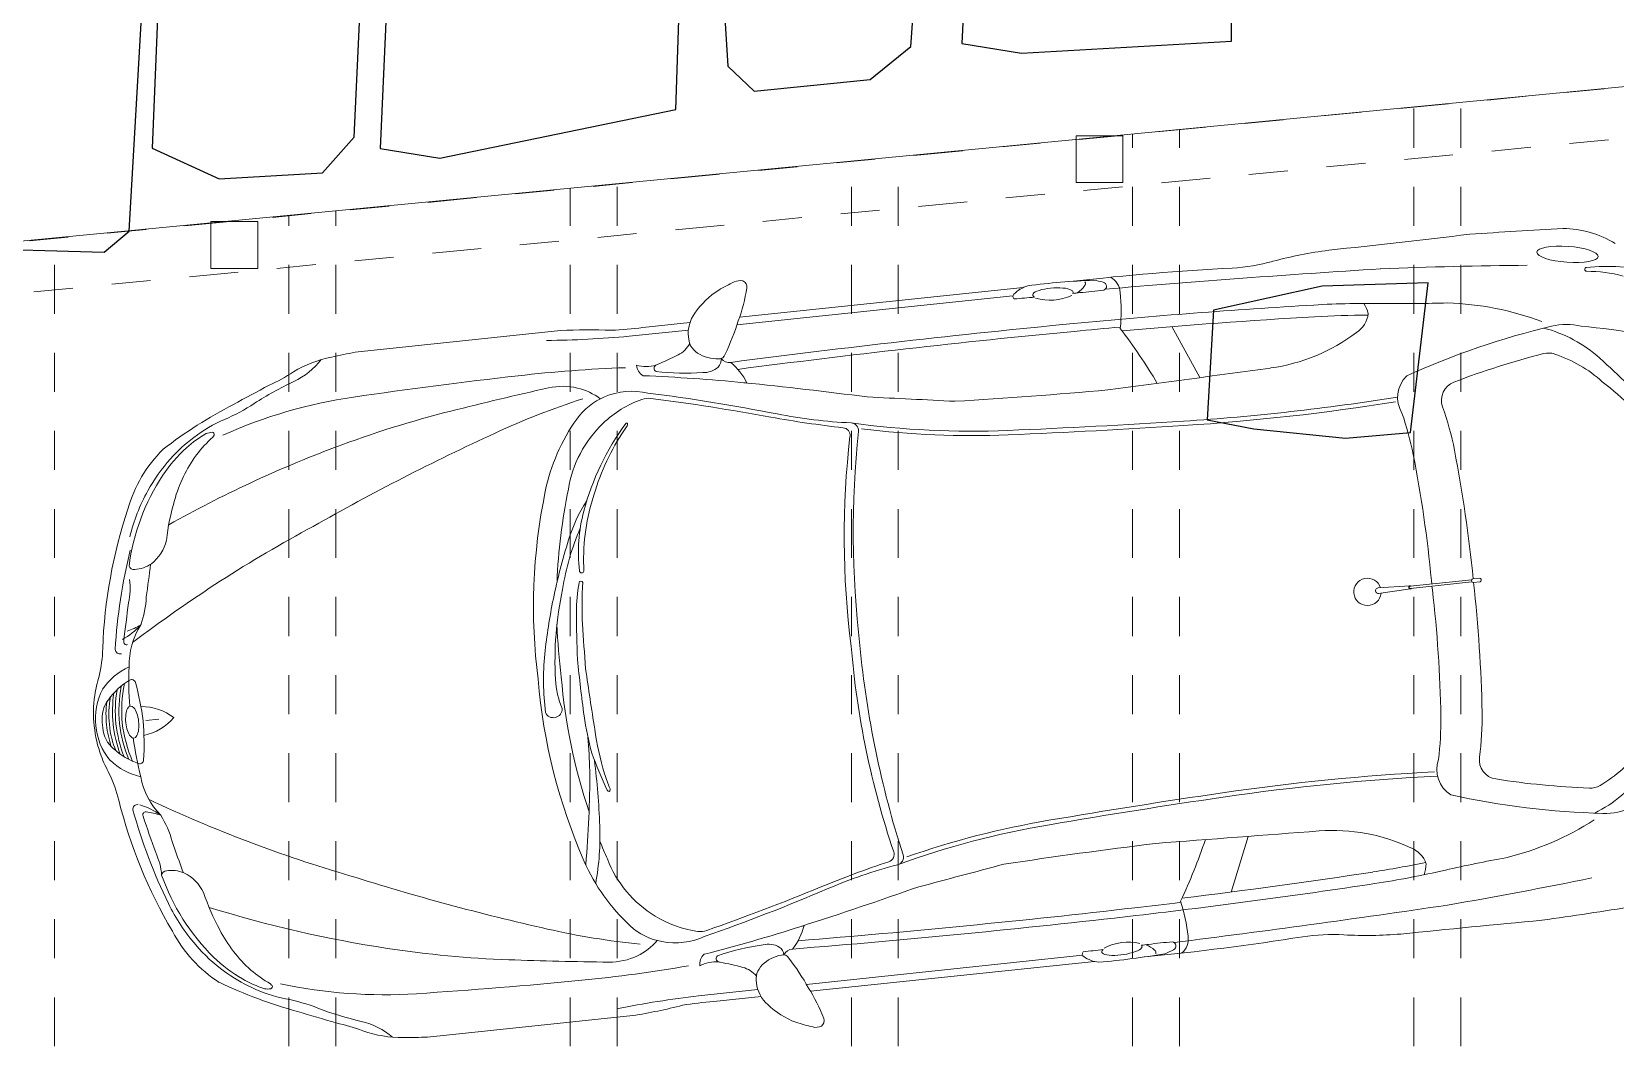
# Model space of a CAD drawing. Header units: metres. Extents: x -183 to 791, y -436 to 125.
# Drawn here: x 528.961 to 533.016, y -266.759 to -264.134 of the extents above; entities that cross this region are included whole.
import ezdxf

# ---------------------------------------------------------------- set-up
doc = ezdxf.new("R2010")
doc.units = ezdxf.units.M
doc.header["$MEASUREMENT"] = 0
doc.linetypes.add('DIVIDE', pattern=[1.25, 0.5, -0.25, 0, -0.25, 0, -0.25])
for name, color, linetype in [('01_SILNE', 1, 'Continuous'), ('SCHODY', 3, 'Continuous'), ('SRAFY-TERÉN', 252, 'Continuous')]:
    doc.layers.add(name, color=color, linetype=linetype)
doc.layers.add('FLOATING-WINDOWS', color=2, linetype='Continuous', plot=False)

msp = doc.modelspace()

# ---------------------------------------------------------------- linework, layer by layer
at = {"linetype": 'Continuous', "lineweight": 0}
for p, q in [((530.7736, -264.8647), (531.5002, -264.7882)), ((530.7671, -264.8842), (531.4737, -264.8097)), ((530.5257, -264.8908), (530.6468, -264.8781)), ((530.3155, -264.8988), (529.7899, -264.9542)), ((530.4909, -264.9133), (530.6426, -264.8973)), ((531.8802, -264.8887), (531.9518, -265.0192)), ((532.4904, -265.5521), (532.4081, -265.5576)), ((532.4912, -265.5599), (532.4096, -265.5717)), ((532.4905, -265.5533), (532.6481, -265.5367)), ((532.4911, -265.5587), (532.6487, -265.5421)), ((532.5459, -265.5475), (532.5449, -265.5381)), ((532.5464, -265.5529), (532.5474, -265.5622)), ((532.648, -265.5379), (532.6483, -265.5409)), ((532.6507, -265.5346), (532.6687, -265.5327)), ((532.6516, -265.5436), (532.6696, -265.5417)), ((532.672, -265.5354), (532.6723, -265.5384)), ((529.2537, -265.8971), (529.2866, -265.8936)), ((529.2537, -265.8971), (529.2866, -265.8936)), ((529.1429, -265.9087), (529.1422, -265.9021)), ((529.143, -265.9089), (529.1437, -265.9155)), ((532.0327, -266.3359), (532.0755, -266.1934)), ((530.945, -266.5724), (531.6516, -266.4979)), ((530.9554, -266.59), (531.682, -266.5135)), ((530.6687, -266.6015), (530.8205, -266.5855)), ((530.7075, -266.6162), (530.8286, -266.6034)), ((530.5002, -266.6521), (529.9746, -266.7075))]:
    msp.add_line(p, q, dxfattribs=at)
for points in [[(530.7366, -264.9592, 0.039949), (530.7703, -264.8741, 0.052989), (530.792, -264.7894, 0.350279), (530.7824, -264.7717, 0.183295), (530.7603, -264.7743, 0.030549), (530.7203, -264.795, 0.100372), (530.6593, -264.8542, 0.186559), (530.6426, -264.9151, 0.061655), (530.6485, -264.9378, 0.093338), (530.6663, -264.9564, 0.151352), (530.7203, -264.9709, 0.371701)], [(530.7262, -264.9703, -0.097978), (530.7203, -264.9709, -0.151352), (530.6663, -264.9564, -0.093338), (530.6485, -264.9378, -0.016843), (530.6463, -264.9317, -0.162525), (530.6165, -264.9608, -0.016755), (530.563, -264.9858, -0.012015), (530.5592, -264.9871, 0.590257), (530.5599, -265.0032, 0.052924), (530.6794, -265.0061, 0.200931), (530.7189, -264.9922, 0.221023)], [(530.7513, -264.9801, -0.254885), (530.7262, -264.9703, -0.221023), (530.7189, -264.9922, -0.200931), (530.6794, -265.0061, -0.052924), (530.5599, -265.0032, -0.590257), (530.5592, -264.9871, -0.150581), (530.5099, -264.9872, 0.246355), (530.5268, -265.0143, -0.014153), (530.785, -265.0322, -0.000173), (530.7927, -265.033, 0.099588)], [(530.4867, -265.1367, 0.438845), (530.4823, -265.1363, 0.093997), (530.375, -265.3608, 0.092522), (530.3637, -265.5139, 0.829643), (530.3754, -265.5148, -0.092631), (530.3981, -265.3288, -0.076725), (530.4724, -265.1627, -0.019508), (530.4858, -265.1423, 0.253219)], [(530.3566, -265.62, 0.015849), (530.3589, -265.7407, 0.01031), (530.3756, -265.885, 0.027632), (530.3953, -265.9806, 0.021787), (530.4351, -266.0755, 0.329546), (530.4401, -266.0784, 0.372188), (530.4421, -266.0714, -0.015329), (530.428, -266.0331, -0.036634), (530.4029, -265.9188, -0.004382), (530.3795, -265.7645, -0.004517), (530.3716, -265.6494, -0.022168), (530.3713, -265.5585, 0.014653), (530.3725, -265.5437, 0.854536), (530.3628, -265.5443, 0.056735)], [(530.9095, -266.4818, 0.254885), (530.8871, -266.4967, 0.221023), (530.8753, -266.4767, 0.200931), (530.8339, -266.4714, 0.052924), (530.7175, -266.4992, 0.590257), (530.7202, -266.515, 0.150581), (530.6719, -266.5252, -0.246355), (530.6829, -266.4952, 0.014153), (530.9316, -266.4239, 0.000173), (530.939, -266.4215, -0.099588)], [(530.8871, -266.4967, 0.097978), (530.8811, -266.4973, 0.151352), (530.8314, -266.5227, 0.093338), (530.8178, -266.5446, 0.016843), (530.817, -266.551, 0.162525), (530.7817, -266.5288, 0.016755), (530.7242, -266.5155, 0.012015), (530.7202, -266.515, -0.590257), (530.7175, -266.4992, -0.052924), (530.8339, -266.4714, -0.200931), (530.8753, -266.4767, -0.221023)], [(530.8995, -266.5053, -0.039949), (530.9502, -266.5816, -0.052989), (530.9891, -266.6598, -0.350279), (530.9834, -266.6792, -0.183295), (530.9612, -266.6813, -0.030549), (530.9178, -266.6693, -0.100372), (530.8458, -266.6242, -0.186559), (530.8168, -266.568, -0.061655), (530.8178, -266.5446, -0.093338), (530.8314, -266.5227, -0.151352), (530.8811, -266.4973, -0.371701)]]:
    msp.add_lwpolyline(points, format="xyb", close=True, dxfattribs=at)
for points in [[(531.6266, -264.8035, 0.000401), (531.645, -264.8016, 0.023233), (531.7059, -264.7951, 0.778663), (531.705, -264.7752, 0.051703), (531.6805, -264.7698, 0.02256), (531.5114, -264.7838, 0.130438), (531.4763, -264.8057, 0.520399), (531.4772, -264.8178, 0.00113), (531.5289, -264.8131)], [(531.6392, -264.8022, 0.077222), (531.657, -264.7841, 0.356953), (531.6579, -264.7743)], [(531.0591, -265.135, 0.044903), (531.4608, -265.1544, 0.005745), (531.9104, -265.1306, 0.023813), (532.4585, -265.0689)], [(531.0862, -265.1499, 0.041691), (531.4613, -265.1656, 0.005745), (531.9112, -265.1418, 0.023487), (532.4529, -265.0812, 0.023487)], [(530.3825, -265.3348, 0.073814), (530.3361, -265.4346, 0.026592), (530.297, -265.5856, 0.026394), (530.2751, -265.7269, 0.056115), (530.2768, -265.8764, 0.831463), (530.3195, -265.8663, -0.097566), (530.3025, -265.7918, -0.066779), (530.3205, -265.5612, -0.062403), (530.366, -265.4042)], [(531.1783, -266.2662, -0.044903), (531.5671, -266.1635, -0.005745), (532.0119, -266.093, -0.023813), (532.5608, -266.0391)], [(531.2017, -266.246, -0.041691), (531.5653, -266.1524, -0.005745), (532.0102, -266.0819, -0.023487), (532.5526, -266.0283, -0.023487)], [(531.8025, -266.4721, -0.000401), (531.8208, -266.4702, -0.023233), (531.8817, -266.4638, -0.778663), (531.885, -266.4835, -0.051703), (531.8622, -266.4938, -0.02256), (531.6939, -266.5154, -0.130438), (531.6549, -266.5013, -0.520399), (531.6533, -266.4892, -0.00113), (531.7049, -266.4831)], [(531.815, -266.4708, -0.077222), (531.8363, -266.4848, -0.356953), (531.8391, -266.4941)]]:
    msp.add_lwpolyline(points, format="xyb", dxfattribs=at)
for centre, radius, start, end in [((533.6842, -279.7934), 15.177, 93.03081, 93.93337), ((532.8796, -264.9003), 0.2627, 58.7534, 89.5389), ((527.6772, -222.4708), 42.4727, 276.2245, 276.71433), ((532.4138, -265.732), 1.0472, 97.2139, 105.2038), ((532.3554, -271.0625), 6.3319, 92.89851, 96.5923), ((534.5394, -298.2699), 33.5966, 93.62677, 94.83075), ((532.0022, -264.2174), 0.5224, 273.6279, 285.2038), ((532.9469, -279.0374), 14.3068, 90.62734, 92.1337), ((532.9425, -264.742), 0.005, 96.1633, 270.719), ((532.9941, -265.2198), 0.4855, 75.848, 96.1633), ((532.9467, -265.0737), 0.3267, 74.1687, 90.719), ((531.7017, -264.8039), 0.0468, 3.6091, 62.7597), ((531.2483, -264.8476), 0.5023, 354.7989, 5.3359), ((531.568, -264.688), 0.133, 254.1251, 294.8911), ((533.2435, -281.8078), 17.0039, 93.37059, 95.4494), ((532.3902, -267.3203), 2.4913, 89.1342, 93.3706), ((532.2948, -264.8768), 0.0908, 13.6011, 31.7758), ((532.48, -261.3832), 3.4464, 269.1342, 271.7665), ((532.5635, -265.5797), 0.752, 69.4316, 88.2677), ((534.0002, -289.7405), 24.9726, 95.4494, 97.4755), ((533.2435, -281.8078), 16.9739, 93.37059, 95.03696), ((532.3902, -267.3203), 2.4613, 90.1793, 93.3706), ((532.3173, -264.8482), 0.0662, 302.9529, 353.68), ((530.2468, -262.218), 2.7063, 270.6881, 275.1737), ((530.3892, -266.2365), 1.3397, 87.587, 93.1545), ((530.405, -263.993), 0.906, 272.5688, 277.6575), ((534.0002, -289.7405), 24.9526, 95.4494, 97.43996), ((533.2435, -281.8078), 16.9839, 95.04887, 95.4494), ((530.5223, -265.821), 1.5377, 30.7918, 37.1123), ((532.0696, -264.5286), 0.4702, 277.7669, 307.093), ((533.3363, -266.8998), 2.0698, 103.5114, 114.3859), ((532.747, -265.2237), 0.3422, 47.9389, 75.5613), ((532.8905, -265.0445), 0.1617, 76.29, 103.5114), ((532.7103, -267.1322), 2.2554, 76.5999, 84.4408), ((530.089, -266.5884), 1.6613, 100.3734, 102.513), ((533.343, -266.9635), 2.0698, 104.2859, 110.9541), ((532.8446, -265.0061), 0.05, 71.7936, 104.2859), ((532.7533, -265.2838), 0.3422, 47.9389, 71.7936), ((529.7833, -265.2493), 0.2879, 100.8495, 121.7763), ((529.5499, -264.8538), 0.1938, 295.2848, 322.0681), ((530.6121, -268.5633), 3.572, 92.0976, 96.5138), ((512.6693, -122.2915), 144.0243, 277.599721, 277.766883), ((531.396, -266.7209), 2.3589, 43.1625, 47.9389), ((626.4151, -444.5505), 203.9698, 118.346695, 118.375816), ((530.0066, -265.8207), 0.8756, 115.2848, 122.8798), ((529.3644, -264.589), 0.4941, 294.4805, 302.7443), ((531.7683, -278.6894), 13.7639, 96.51379, 98.28358), ((530.3208, -265.2078), 0.1664, 76.7637, 102.5884), ((529.6576, -276.1722), 11.1969, 82.59606, 84.22116), ((532.5362, -265.0701), 0.0777, 134.5333, 211.0151), ((532.6207, -265.0773), 0.05, 110.9541, 199.3275), ((532.5644, -265.5753), 0.6874, 35.7785, 52.5282), ((529.9676, -266.321), 1.2651, 98.2836, 114.1117), ((532.3447, -274.2709), 9.4527, 102.58842, 104.14443), ((530.9909, -266.9864), 2.0106, 107.9239, 114.7836), ((530.4912, -265.2203), 0.1645, 112.6793, 144.6645), ((530.324, -265.1942), 0.1524, 52.3754, 76.7637), ((530.6169, -265.3375), 0.2787, 109.6072, 133.7001), ((530.4986, -265.238), 0.1838, 77.3413, 112.6793), ((530.5402, -265.122), 0.05, 82.7712, 109.6072), ((529.9349, -269.8587), 4.8378, 78.8586, 82.8283), ((529.8669, -270.4303), 5.4008, 79.4741, 82.7712), ((529.4763, -299.9808), 34.9499, 86.96766, 87.3364), ((530.4427, -250.5336), 14.5729, 273.47165, 275.01577), ((530.0328, -266.158), 1.2054, 117.4066, 127.5748), ((529.2451, -264.6426), 0.5272, 293.4767, 302.8798), ((530.7067, -267.7712), 2.7498, 104.1444, 110.6502), ((530.7604, -265.4111), 0.4945, 144.6645, 168.2803), ((531.3694, -262.2274), 2.9387, 259.8884, 263.5407), ((531.1187, -263.8482), 1.2882, 258.8586, 267.347), ((531.6698, -265.3848), 0.8457, 11.5356, 18.9577), ((531.7755, -265.3737), 0.8457, 11.5356, 19.3275), ((529.5624, -265.4273), 0.3068, 120.2171, 131.8719), ((529.6066, -265.4751), 0.3804, 113.4767, 127.2291), ((529.4253, -265.208), 0.0489, 92.2423, 110.7529), ((529.4234, -265.1643), 0.00515, 338.5096, 89.7767), ((532.75, -270.8096), 6.2191, 114.73239, 119.56029), ((530.632, -265.3533), 0.3006, 133.7001, 170.6513), ((531.0366, -265.1672), 0.02, 353.3827, 83.5407), ((531.0581, -265.1549), 0.02, 354.1824, 87.347), ((533.5984, -265.4138), 2.5335, 174.1824, 186.5892), ((529.5401, -265.448), 0.3449, 134.6511, 164.4923), ((529.6006, -265.47), 0.3641, 131.8719, 146.454), ((530.8362, -268.1149), 3.1171, 110.6502, 119.2676), ((529.6389, -265.5175), 0.4337, 127.2291, 137.9746), ((529.7243, -265.4913), 0.438, 133.096, 141.1496), ((529.4139, -265.1613), 0.0151, 317.7362, 341.3432), ((533.2652, -265.4258), 2.2236, 173.3827, 187.2614), ((528.9207, -265.9104), 3.7504, 5.7534, 10.8482), ((529.6384, -265.5171), 0.433, 137.9746, 151.2491), ((529.6907, -265.4367), 0.3782, 144.4016, 164.1618), ((529.2404, -265.8498), 3.3192, 5.3883, 11.0137), ((529.7515, -265.5701), 0.5451, 146.454, 172.7867), ((529.6904, -265.5456), 0.4924, 151.2491, 166.0467), ((531.6957, -265.6051), 1.4496, 168.2803, 187.3779), ((531.7549, -265.5989), 1.4496, 168.2803, 177.7795), ((530.4211, -265.7595), 1.2788, 161.5969, 177.887), ((529.9615, -265.5146), 0.66, 164.0755, 173.1309), ((531.3625, -268.518), 3.5422, 118.325, 127.2246), ((529.2044, -265.4125), 0.1045, 307.2876, 347.2028), ((530.5778, -265.8001), 1.4054, 166.0467, 176.5145), ((529.2233, -265.4969), 0.0135, 200.4903, 277.809), ((529.2199, -265.4258), 0.0846, 273.5878, 304.428), ((519.2709, -264.2097), 10.0776, 352.18199, 352.6627), ((529.0505, -265.5587), 0.1631, 346.9107, 8.0197), ((532.3812, -265.5676), 0.035, 17.3243, 354.7061), ((532.4089, -265.5646), 0.0071, 91.5915, 280.439), ((532.4908, -265.556), 0.00392, 49.497, 322.5335), ((532.4908, -265.556), 0.0027, 96.0152, 276.0152), ((529.2506, -265.9461), 3.3192, 1.0168, 6.6422), ((532.651, -265.5376), 0.003, 96.0152, 186.0152), ((532.6513, -265.5406), 0.003, 186.0152, 276.0152), ((528.9252, -265.9535), 3.7504, 1.1823, 6.277), ((532.669, -265.5357), 0.003, 6.0152, 96.0152), ((532.6693, -265.5387), 0.003, 276.0152, 6.0152), ((533.567, -266.1906), 4.398, 172.2255, 173.5145), ((529.0172, -265.5705), 0.2378, 339.8505, 357.5722), ((529.1115, -265.5361), 0.1737, 298.1795, 317.9795), ((529.1447, -265.4881), 0.1902, 288.6557, 300.2427), ((529.4036, -265.7549), 0.1927, 147.8407, 181.2871), ((531.7549, -265.5989), 1.4496, 182.0389, 187.3779), ((528.8137, -265.705), 0.3296, 346.2259, 358.7099), ((529.1879, -265.7134), 0.013, 185.9023, 284.3599), ((529.2045, -265.6955), 0.00753, 167.0577, 288.9565), ((533.2753, -265.522), 2.2236, 184.769, 198.6478), ((533.6038, -265.4643), 2.5335, 185.4412, 197.8481), ((529.281, -265.9111), 0.1672, 114.8763, 145.7757), ((530.1773, -265.7945), 0.9673, 177.921, 183.9105), ((529.6946, -265.936), 0.5812, 164.7789, 169.7455), ((529.2986, -265.9421), 0.1718, 120.2876, 145.0416), ((529.5546, -265.872), 0.3698, 170.1764, 185.0226), ((529.5546, -265.872), 0.3626, 168.9341, 185.0029), ((529.2174, -265.8022), 0.01, 15.5829, 120.2876), ((528.5817, -265.9795), 0.6699, 7.002, 15.5829), ((531.7029, -265.6737), 1.4496, 184.6526, 203.7501), ((531.7621, -265.6675), 1.4496, 184.6526, 198.6281), ((529.4412, -265.8767), 0.3216, 172.1174, 186.1362), ((529.2867, -265.8919), 0.1623, 152.5536, 186.6651), ((529.2186, -265.8912), 0.0772, 142.0005, 188.2658), ((529.3806, -265.8807), 0.229, 172.1297, 186.7965), ((529.3878, -265.88), 0.229, 169.1158, 186.7965), ((529.5362, -265.8738), 0.3679, 172.6627, 185.0372), ((529.5362, -265.8738), 0.3607, 171.1098, 185.0176), ((529.2411, -266.001), 0.1398, 52.8372, 89.9877), ((529.2197, -265.7982), 0.1398, 282.0427, 319.1933), ((531.7235, -265.8945), 0.8457, 353.0728, 0.4949), ((531.8292, -265.8834), 0.8457, 352.703, 0.4949), ((529.4414, -265.878), 0.3216, 185.8943, 199.9131), ((529.2871, -265.8956), 0.1623, 185.3654, 219.4769), ((529.2207, -265.9105), 0.0772, 183.7647, 230.0299), ((529.3812, -265.8869), 0.229, 185.234, 199.9008), ((529.3884, -265.8862), 0.229, 185.234, 202.9147), ((529.5349, -265.8613), 0.3679, 186.9933, 199.3677), ((529.5349, -265.8613), 0.3607, 187.0128, 200.9207), ((529.5532, -265.8592), 0.3698, 187.0079, 201.8541), ((529.5532, -265.8592), 0.3626, 187.0276, 203.0964), ((528.5793, -265.9566), 0.6699, 356.4475, 5.0285), ((529.2886, -265.8438), 0.1718, 226.9889, 251.7428), ((530.1788, -265.805), 0.9673, 188.1199, 194.1094), ((529.0992, -266.0524), 1.2912, 1.1709, 5.0154), ((532.8043, -265.7676), 0.3422, 300.2369, 324.0916), ((529.6768, -265.7672), 0.5812, 202.285, 207.2515), ((529.2778, -265.8778), 0.1672, 226.2547, 257.1542), ((529.238, -265.9975), 0.01, 251.7428, 356.4475), ((528.602, -266.2302), 1.8149, 2.0088, 7.3314), ((532.6365, -266.0218), 0.0777, 161.0154, 237.4971), ((532.7176, -265.9972), 0.05, 172.703, 261.0764), ((528.8634, -266.1768), 0.3296, 13.3206, 25.8046), ((529.4299, -266.0049), 0.1927, 190.7434, 224.1898), ((527.8885, -266.0368), 2.5017, 354.7518, 0.2482), ((533.031, -264.0018), 2.0698, 261.0764, 267.7446), ((532.8106, -265.8276), 0.3422, 296.4692, 324.0916), ((533.0377, -264.0655), 2.0698, 257.6446, 268.519), ((532.9515, -266.02), 0.05, 267.7446, 300.2369), ((530.4242, -265.7883), 1.2788, 194.1435, 210.4335), ((529.2335, -266.1244), 0.013, 87.6706, 186.1281), ((530.5748, -265.7498), 1.4054, 195.5159, 205.9838), ((529.1898, -266.2798), 0.1737, 54.051, 73.8509), ((529.2534, -266.1384), 0.00753, 83.0739, 204.9727), ((529.2323, -266.3199), 0.1902, 71.7877, 83.3748), ((530.7699, -262.8942), 3.5422, 244.8058, 253.7055), ((532.9883, -265.973), 0.1617, 268.519, 295.7404), ((533.4169, -264.7449), 4.398, 198.516, 199.805), ((529.0905, -266.2659), 0.2378, 14.4583, 32.18), ((529.7252, -266.1917), 0.6911, 349.7997, 2.0832), ((532.293, -266.6486), 0.4702, 64.9374, 94.2636), ((532.5569, -265.5177), 0.752, 283.7627, 302.5988), ((519.8419, -269.6282), 10.0776, 19.36776, 19.84847), ((531.7621, -265.6675), 1.4496, 201.8021, 203.7501), ((533.6188, -280.6754), 14.5729, 97.01469, 98.55881), ((542.9655, -409.8054), 144.0243, 94.263577, 94.43074), ((530.5103, -265.7072), 1.5377, 334.9181, 341.2387), ((529.1313, -266.3043), 0.1631, 4.0108, 25.1198), ((530.8286, -266.0584), 0.4945, 203.7501, 227.3659), ((530.7151, -266.1417), 0.3006, 201.3792, 238.3303), ((532.0878, -269.0453), 2.9387, 108.4898, 112.1421), ((531.1495, -266.2393), 0.02, 288.4898, 18.6478), ((531.1732, -266.2469), 0.02, 284.6834, 17.8481), ((532.0247, -263.8514), 2.4613, 278.6599, 281.8512), ((532.4686, -266.2844), 0.0662, 18.3504, 69.0775), ((533.3499, -269.6394), 3.4464, 100.2639, 102.8963), ((529.3074, -266.2949), 0.0135, 94.2215, 171.5402), ((529.8087, -266.1132), 0.5451, 199.2437, 225.5765), ((529.3188, -266.3651), 0.0846, 67.6024, 98.4426), ((529.3065, -266.3814), 0.1045, 24.8277, 64.7429), ((531.6493, -260.3638), 6.2191, 252.47017, 257.29807), ((531.5048, -267.5123), 1.2882, 104.6834, 113.1718), ((522.3673, -232.5157), 34.9499, 284.69406, 285.0628), ((529.8396, -249.5043), 16.9739, 276.9935, 278.65987), ((532.0247, -263.8514), 2.4913, 278.6599, 282.8963), ((532.4406, -266.2611), 0.0908, 340.2547, 358.4293), ((530.1269, -252.2756), 14.3068, 279.89676, 281.40312), ((530.0257, -266.1237), 0.66, 198.8995, 207.955), ((529.0943, -261.8805), 4.8378, 289.2022, 293.1718), ((528.9085, -261.3357), 5.4008, 289.2593, 292.5563), ((527.5071, -255.7635), 11.1969, 287.8093, 289.4344), ((529.8396, -249.5043), 17.0039, 276.58106, 278.65987), ((529.7541, -266.1498), 0.4924, 205.9838, 220.7814), ((530.3392, -263.3982), 3.1171, 252.7629, 261.3803), ((528.9263, -241.5881), 24.9526, 274.5905, 276.58106), ((529.8396, -249.5043), 16.9839, 276.58106, 276.98159), ((527.6758, -233.1336), 33.5966, 277.19971, 278.40369), ((531.4232, -266.5078), 0.5023, 6.6946, 17.2316), ((530.6904, -251.3825), 15.177, 278.09709, 278.99965), ((530.6051, -266.3012), 0.1645, 227.3659, 259.3511), ((530.7036, -266.1603), 0.2787, 238.3303, 262.4232), ((528.9263, -241.5881), 24.9726, 274.55496, 276.58106), ((536.7633, -308.6982), 42.4727, 95.31613, 95.80596), ((529.6274, -266.2766), 0.3449, 207.5382, 237.3794), ((529.7771, -266.2563), 0.3782, 207.8687, 227.6288), ((530.7257, -264.4697), 2.0106, 257.2469, 264.1066), ((530.447, -266.3615), 0.1524, 295.2668, 319.655), ((530.6087, -266.2822), 0.1838, 259.3511, 294.6892), ((530.6735, -266.387), 0.05, 262.4232, 289.2593), ((531.2107, -260.1986), 6.3319, 275.43816, 279.13195), ((531.8758, -266.4561), 0.0468, 309.2707, 8.4214), ((532.2919, -266.9671), 0.5224, 86.8267, 98.4026), ((532.3788, -265.3999), 1.0472, 266.8267, 274.8166), ((529.7091, -266.1886), 0.433, 220.7814, 234.0558), ((529.682, -266.2425), 0.3641, 225.5765, 240.1585), ((530.2842, -263.7614), 2.7498, 261.3803, 267.886), ((530.441, -266.3489), 0.1664, 269.442, 295.2668), ((531.7692, -266.5973), 0.133, 77.1394, 117.9054), ((529.7095, -266.1881), 0.4337, 234.0558, 244.8014), ((529.7985, -266.1959), 0.438, 230.8809, 238.9345), ((530.5314, -257.063), 9.4527, 267.88603, 269.44204), ((530.0266, -263.0064), 3.572, 275.5167, 279.9329), ((529.9613, -265.4795), 1.2054, 244.4556, 254.6238), ((529.6535, -266.2922), 0.3068, 240.1585, 251.8134), ((529.6868, -266.2363), 0.3804, 244.8014, 258.5538), ((529.5652, -266.5353), 0.0489, 261.2775, 279.7881), ((529.5637, -266.5833), 0.0151, 30.6872, 54.2943), ((529.5724, -266.5785), 0.00515, 282.2538, 33.5209), ((529.8635, -265.3338), 1.2651, 257.9188, 273.7469), ((529.0468, -252.8617), 13.7639, 273.74688, 275.51667), ((529.5067, -267.1258), 0.5272, 69.1506, 78.5538), ((530.9918, -269.2884), 2.7063, 96.8567, 101.3424), ((530.7766, -267.5195), 0.906, 94.3729, 99.4616), ((587.0441, -70.9159), 203.9698, 253.654644, 253.683765), ((530.006, -265.8149), 0.8756, 249.1506, 256.7457), ((530.2935, -265.3285), 1.3397, 278.876, 284.4435), ((529.6346, -267.1534), 0.4941, 69.2862, 77.55), ((529.7608, -266.8558), 0.1938, 49.9624, 76.7457), ((529.9066, -266.4203), 0.2879, 250.2541, 271.1809), ((529.9266, -265.0469), 1.6613, 269.5174, 271.6571)]:
    msp.add_arc(centre, radius, start, end, dxfattribs=at)
msp.add_ellipse((532.8934, -264.7035), major_axis=(0.0784, -0.0055), ratio=0.258603, dxfattribs=at)
for centre, major_axis, ratio, start_param, end_param in [((531.5759, -264.8039), (0.0518, 0.0037), 0.275074, 6.06106, 9.840713), ((529.2188, -265.9008), (-0.0043, 0.041), 0.4, 4.712389, 7.853982)]:
    msp.add_ellipse(centre, major_axis=major_axis, ratio=ratio, start_param=start_param, end_param=end_param, dxfattribs=at)
at = {"linetype": 'Continuous', "lineweight": 0, "extrusion": (0, 0, -1)}
for centre, major_axis, ratio, start_param, end_param in [((529.2188, -265.9008), (0.0043, -0.041), 0.4, 4.712389, 7.853982), ((531.7527, -266.4823), (0.0514, 0.0072), 0.275074, 6.06106, 9.840713)]:
    msp.add_ellipse(centre, major_axis=major_axis, ratio=ratio, start_param=start_param, end_param=end_param, dxfattribs=at)
at = {"layer": '01_SILNE', "linetype": 'Continuous', "lineweight": 0}
for points in [[(531.6351, -264.3998), (531.7551, -264.3998), (531.7551, -264.5198), (531.6351, -264.5198)], [(529.4201, -264.6195), (529.5401, -264.6195), (529.5401, -264.7395), (529.4201, -264.7395)]]:
    msp.add_lwpolyline(points, close=True, dxfattribs=at)
at = {"layer": 'FLOATING-WINDOWS', "linetype": 'Continuous', "lineweight": 0, "flags": 128}
msp.add_lwpolyline([(528.7201, -264.6906), (534.2725, -264.1556), (534.2725, -269.2306), (528.7201, -269.2306)], close=True, dxfattribs=at)
at = {"layer": 'SCHODY', "linetype": 'DIVIDE', "lineweight": 0, "ltscale": 0.25}
for p, q in [((528.7317, -264.6906), (534.2725, -264.1556)), ((528.7432, -264.8211), (534.2725, -264.2872)), ((532.5001, -269.2306), (532.5001, -264.3267)), ((532.6201, -269.2306), (532.6201, -264.3152)), ((531.9001, -269.2306), (531.9001, -264.3847)), ((531.7801, -269.2306), (531.7801, -264.3963)), ((531.0601, -269.2306), (531.0601, -264.4658)), ((531.1801, -269.2306), (531.1801, -264.4542)), ((530.3401, -269.2306), (530.3401, -264.5353)), ((530.4601, -269.2306), (530.4601, -264.5237)), ((529.7401, -269.2306), (529.7401, -264.5933)), ((529.6201, -269.2306), (529.6201, -264.6049)), ((529.0201, -269.2306), (529.0201, -264.6628))]:
    msp.add_line(p, q, dxfattribs=at)
at = {"layer": 'SRAFY-TERÉN'}
for points in [[(531.3428, -264.164), (531.4954, -264.1888), (532.0335, -264.1583), (532.0272, -262.6274), (531.8497, -262.5932), (531.5385, -262.604), (531.4171, -262.6467), (531.3428, -264.164)], [(529.8538, -264.4323), (530.0064, -264.457), (530.6103, -264.3329), (530.663, -262.7792), (530.5816, -262.7471), (530.0494, -262.7277), (529.928, -262.7704), (529.8538, -264.4323)], [(529.8578, -262.8786), (529.4457, -262.8305), (529.3319, -262.9127), (529.2698, -264.4321), (529.4416, -264.5103), (529.7058, -264.4949), (529.7873, -264.4034), (529.8578, -262.8786)], [(531.2516, -263.6286), (530.7143, -263.5772), (530.7125, -263.7151), (530.7439, -264.2223), (530.811, -264.2858), (531.1085, -264.2558), (531.2121, -264.1717), (531.2516, -263.6286)], [(528.7817, -264.6879), (529.1471, -264.6981), (529.2109, -264.6446), (529.2652, -263.6964), (529.1965, -263.65), (528.8803, -263.5934), (528.7542, -263.6411), (528.7817, -264.6879)], [(532.5367, -264.7766), (532.265, -264.785), (531.9872, -264.8462), (531.9712, -265.1272), (532.0906, -265.1505), (532.3252, -265.1745), (532.4917, -265.1599), (532.5367, -264.7766)]]:
    msp.add_lwpolyline(points, dxfattribs=at)

doc.saveas('drawing.dxf')
